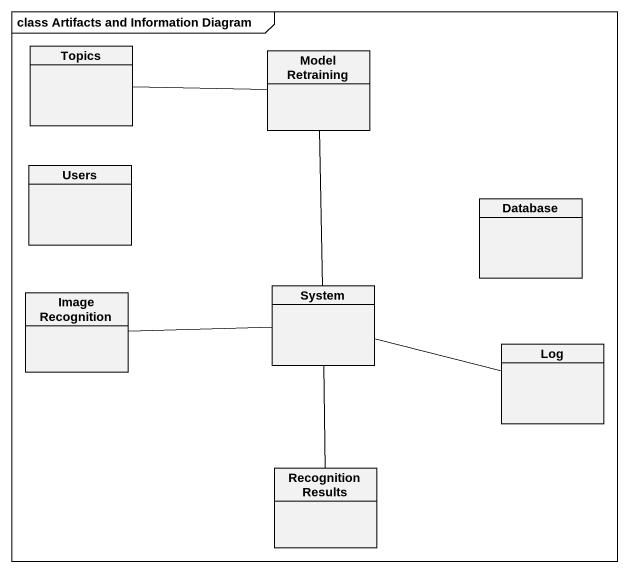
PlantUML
@startuml
mainframe class Artifacts and Information Diagram
hide circle
hide empty members
class Topics
class "Model Retraining" as Model_Retraining
class Users
class "Database" as Database_
class "Image Recognition" as Image_Recognition
class System
class Log
class "Recognition Results" as Recognition_Results
Topics -right- Model_Retraining
Model_Retraining -- System
Image_Recognition -right- System
System -right- Log
System -- Recognition_Results
@enduml
